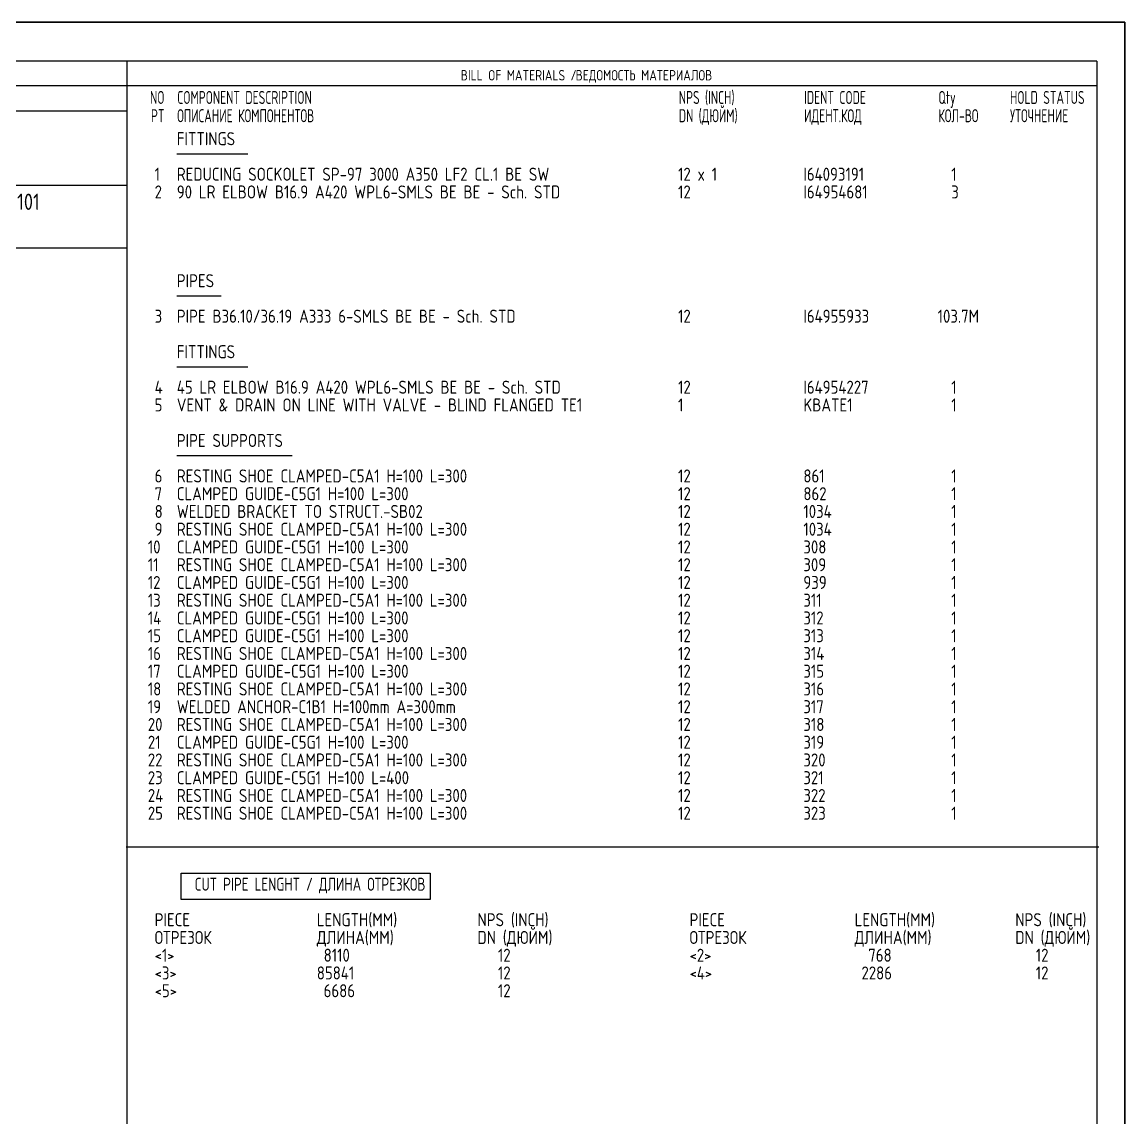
# Model space of a CAD drawing. Extents: x 0 to 594, y 0 to 420.
# Drawn here: x 382.8 to 594, y 210 to 420 of the extents above; entities that cross this region are included whole.
import ezdxf
from ezdxf.enums import TextEntityAlignment as Align

# ---------------------------------------------------------------- set-up
doc = ezdxf.new("R2010")
doc.units = 0
doc.header["$MEASUREMENT"] = 0
doc.linetypes.add('BORDER_2012_SLN$0$8001.Solid', pattern=[0])
for name, color, linetype in [('BORDER_2012_SLN$0$2', 7, 'Continuous'), ('BORDER_2012_SLN$0$GT_1', 7, 'Continuous'), ('GT_1', 7, 'Continuous')]:
    doc.layers.add(name, color=color, linetype=linetype)
for name, color, linetype, lineweight in [('BORDER_2012_SLN$0$BG_Level_1', 7, 'BORDER_2012_SLN$0$8001.Solid', 25), ('BORDER_2012_SLN$0$Level_1', 7, 'BORDER_2012_SLN$0$8001.Solid', 25), ('BORDER_2012_SLN$0$Level_18', 7, 'BORDER_2012_SLN$0$8001.Solid', 25)]:
    doc.layers.add(name, color=color, linetype=linetype, lineweight=lineweight)
doc.styles.add('BORDER_2012_SLN$0$GOST type A', font='GOST type A')
doc.styles.add('BORDER_2012_SLN$0$HTX1', font='')
doc.styles.add('HTX1', font='')
doc.styles.get('BORDER_2012_SLN$0$HTX1').set_extended_font_data('GOST type A')
doc.styles.get('HTX1').set_extended_font_data('GOST type A')

# ---------------------------------------------------------------- blocks, each defined once
blk = doc.blocks.new('BORDER_2012_SLN')
at = {"layer": 'BORDER_2012_SLN$0$2'}
blk.add_line((162.42, 407.85), (588.6, 407.85), dxfattribs=at)
at = {"layer": 'BORDER_2012_SLN$0$Level_1', "color": 7, "lineweight": -3}
for p, q in [((588.6, 412.5), (25.4, 412.5)), ((402.9, 7.5), (402.9, 412.5)), ((588.6, 412.5), (588.6, 7.5)), ((402.75, 402.9), (188.39, 402.9)), ((402.9, 388.7), (162.37, 388.68)), ((402.9, 376.7), (25.4, 376.7))]:
    blk.add_line(p, q, dxfattribs=at)
at = {"layer": 'BORDER_2012_SLN$0$Level_18', "color": 7, "lineweight": -3, "flags": 128}
blk.add_lwpolyline([(0, 0), (0, 420), (594, 420), (594, 0)], close=True, dxfattribs=at)
at = {"layer": 'BORDER_2012_SLN$0$BG_Level_1', "color": 7, "style": 'BORDER_2012_SLN$0$GOST type A'}
for s, p in [('BILL OF MATERIALS / ', (466.8, 408.8)), ('ВЕДОМОСТЬ МАТЕРИАЛОВ', (488.8, 408.8))]:
    blk.add_text(s, height=2, dxfattribs=at).set_placement(p)
at = {"layer": 'BORDER_2012_SLN$0$GT_1', "style": 'BORDER_2012_SLN$0$HTX1', "width": 0.8}
for s, p in [('NO', (410.06, 404.3)), ('PT', (410.06, 400.8))]:
    blk.add_text(s, height=2.5, dxfattribs=at).set_placement(p, align=Align.RIGHT)
for s, p in [('COMPONENT DESCRIPTION', (412.5, 404.3)), ('NPS (INCH)', (508.56, 404.3)), ('IDENT CODE', (532.56, 404.3)), ('Qty', (558.27, 404.3)), ('HOLD STATUS', (571.99, 404.3)), ('DN (ДЮЙМ)', (508.56, 400.8)), ('ОПИСАНИЕ КОМПОНЕНТОВ', (412.5, 400.8)), ('ИДЕНТ.КОД', (532.56, 400.8)), ('КОЛ-ВО', (558.27, 400.8)), ('УТОЧНЕНИЕ', (571.99, 400.8))]:
    blk.add_text(s, height=2.5, dxfattribs=at).set_placement(p)

msp = doc.modelspace()

# ---------------------------------------------------------------- linework, layer by layer
at = {"layer": 'GT_1', "flags": 128}
for points in [[(0, 0), (594, 0), (594, 420), (0, 420), (0, 0)], [(426.014, 394.704), (412.414, 394.704)], [(420.914, 367.493), (412.414, 367.493)], [(426.014, 353.888), (412.414, 353.888)], [(434.514, 336.881), (412.414, 336.881)], [(402.7, 261.94), (589, 261.94)], [(413.271, 256.895), (460.914, 256.895), (460.914, 251.847), (413.271, 251.847), (413.271, 256.895)]]:
    msp.add_lwpolyline(points, dxfattribs=at)

# ---------------------------------------------------------------- block references
at = {"linetype": 'Continuous'}
msp.add_blockref('BORDER_2012_SLN', (0, 0), dxfattribs=at)

# ---------------------------------------------------------------- texts
at = {"layer": 'GT_1', "style": 'HTX1'}
for s, height, width, p in [('FITTINGS', 2.5, 1.02, (412.414, 396.395)), ('  1', 2.5, 1.02, (405.557, 389.592)), ('REDUCING SOCKOLET SP-97 3000 A350 LF2 CL.1 BE SW', 2.5, 1.02, (412.414, 389.592)), ('12 x 1', 2.5, 1.02, (508.414, 389.592)), ('I64093191', 2.5, 1.02, (532.414, 389.592)), ('  1', 2.5, 1.02, (558.129, 389.592)), ('  2', 2.5, 1.02, (405.557, 386.19)), ('90 LR ELBOW B16.9 A420 WPL6-SMLS BE BE - Sch. STD', 2.5, 1.02, (412.414, 386.19)), ('12', 2.5, 1.02, (508.414, 386.19)), ('I64954681', 2.5, 1.02, (532.414, 386.19)), ('  3', 2.5, 1.02, (558.129, 386.19)), ('SLN-2725-8965-25-F-3101', 3.125, 1.02, (345, 384)), ('PIPES', 2.5, 1.02, (412.414, 369.184)), ('  3', 2.5, 1.02, (405.557, 362.381)), ('PIPE B36.10/36.19 A333 6-SMLS BE BE - Sch. STD', 2.5, 1.02, (412.414, 362.381)), ('12', 2.5, 1.02, (508.414, 362.381)), ('I64955933', 2.5, 1.02, (532.414, 362.381)), ('103.7M', 2.5, 1.02, (558.129, 362.381)), ('FITTINGS', 2.5, 1.02, (412.414, 355.578)), ('  4', 2.5, 1.02, (405.557, 348.776)), ('45 LR ELBOW B16.9 A420 WPL6-SMLS BE BE - Sch. STD', 2.5, 1.02, (412.414, 348.776)), ('12', 2.5, 1.02, (508.414, 348.776)), ('I64954227', 2.5, 1.02, (532.414, 348.776)), ('  1', 2.5, 1.02, (558.129, 348.776)), ('  5', 2.5, 1.02, (405.557, 345.374)), ('VENT & DRAIN ON LINE WITH VALVE - BLIND FLANGED TE1', 2.5, 1.02, (412.414, 345.374)), ('1', 2.5, 1.02, (508.414, 345.374)), ('KBATE1', 2.5, 1.02, (532.414, 345.374)), ('  1', 2.5, 1.02, (558.129, 345.374)), ('PIPE SUPPORTS', 2.5, 1.02, (412.414, 338.571)), ('  6', 2.5, 1.02, (405.557, 331.769)), ('RESTING SHOE CLAMPED-C5A1 H=100 L=300', 2.5, 1.02, (412.414, 331.769)), ('12', 2.5, 1.02, (508.414, 331.769)), ('861', 2.5, 1.02, (532.414, 331.769)), ('  1', 2.5, 1.02, (558.129, 331.769)), ('  7', 2.5, 1.02, (405.557, 328.367)), ('CLAMPED GUIDE-C5G1 H=100 L=300', 2.5, 1.02, (412.414, 328.367)), ('12', 2.5, 1.02, (508.414, 328.367)), ('862', 2.5, 1.02, (532.414, 328.367)), ('  1', 2.5, 1.02, (558.129, 328.367)), ('  8', 2.5, 1.02, (405.557, 324.966)), ('WELDED BRACKET TO STRUCT.-SB02', 2.5, 1.02, (412.414, 324.966)), ('12', 2.5, 1.02, (508.414, 324.966)), ('1034', 2.5, 1.02, (532.414, 324.966)), ('  1', 2.5, 1.02, (558.129, 324.966)), ('  9', 2.5, 1.02, (405.557, 321.565)), ('RESTING SHOE CLAMPED-C5A1 H=100 L=300', 2.5, 1.02, (412.414, 321.565)), ('12', 2.5, 1.02, (508.414, 321.565)), ('1034', 2.5, 1.02, (532.414, 321.565)), ('  1', 2.5, 1.02, (558.129, 321.565)), (' 10', 2.5, 1.02, (405.557, 318.163)), ('CLAMPED GUIDE-C5G1 H=100 L=300', 2.5, 1.02, (412.414, 318.163)), ('12', 2.5, 1.02, (508.414, 318.163)), ('308', 2.5, 1.02, (532.414, 318.163)), ('  1', 2.5, 1.02, (558.129, 318.163)), (' 11', 2.5, 1.02, (405.557, 314.762)), ('RESTING SHOE CLAMPED-C5A1 H=100 L=300', 2.5, 1.02, (412.414, 314.762)), ('12', 2.5, 1.02, (508.414, 314.762)), ('309', 2.5, 1.02, (532.414, 314.762)), ('  1', 2.5, 1.02, (558.129, 314.762)), (' 12', 2.5, 1.02, (405.557, 311.361)), ('CLAMPED GUIDE-C5G1 H=100 L=300', 2.5, 1.02, (412.414, 311.361)), ('12', 2.5, 1.02, (508.414, 311.361)), ('939', 2.5, 1.02, (532.414, 311.361)), ('  1', 2.5, 1.02, (558.129, 311.361)), (' 13', 2.5, 1.02, (405.557, 307.959)), ('RESTING SHOE CLAMPED-C5A1 H=100 L=300', 2.5, 1.02, (412.414, 307.959)), ('12', 2.5, 1.02, (508.414, 307.959)), ('311', 2.5, 1.02, (532.414, 307.959)), ('  1', 2.5, 1.02, (558.129, 307.959)), (' 14', 2.5, 1.02, (405.557, 304.558)), ('CLAMPED GUIDE-C5G1 H=100 L=300', 2.5, 1.02, (412.414, 304.558)), ('12', 2.5, 1.02, (508.414, 304.558)), ('312', 2.5, 1.02, (532.414, 304.558)), ('  1', 2.5, 1.02, (558.129, 304.558)), (' 15', 2.5, 1.02, (405.557, 301.156)), ('CLAMPED GUIDE-C5G1 H=100 L=300', 2.5, 1.02, (412.414, 301.156)), ('12', 2.5, 1.02, (508.414, 301.156)), ('313', 2.5, 1.02, (532.414, 301.156)), ('  1', 2.5, 1.02, (558.129, 301.156)), (' 16', 2.5, 1.02, (405.557, 297.755)), ('RESTING SHOE CLAMPED-C5A1 H=100 L=300', 2.5, 1.02, (412.414, 297.755)), ('12', 2.5, 1.02, (508.414, 297.755)), ('314', 2.5, 1.02, (532.414, 297.755)), ('  1', 2.5, 1.02, (558.129, 297.755)), (' 17', 2.5, 1.02, (405.557, 294.354)), ('CLAMPED GUIDE-C5G1 H=100 L=300', 2.5, 1.02, (412.414, 294.354)), ('12', 2.5, 1.02, (508.414, 294.354)), ('315', 2.5, 1.02, (532.414, 294.354)), ('  1', 2.5, 1.02, (558.129, 294.354)), (' 18', 2.5, 1.02, (405.557, 290.952)), ('RESTING SHOE CLAMPED-C5A1 H=100 L=300', 2.5, 1.02, (412.414, 290.952)), ('12', 2.5, 1.02, (508.414, 290.952)), ('316', 2.5, 1.02, (532.414, 290.952)), ('  1', 2.5, 1.02, (558.129, 290.952)), (' 19', 2.5, 1.02, (405.557, 287.551)), ('WELDED ANCHOR-C1B1 H=100mm A=300mm', 2.5, 1.02, (412.414, 287.551)), ('12', 2.5, 1.02, (508.414, 287.551)), ('317', 2.5, 1.02, (532.414, 287.551)), ('  1', 2.5, 1.02, (558.129, 287.551)), (' 20', 2.5, 1.02, (405.557, 284.15)), ('RESTING SHOE CLAMPED-C5A1 H=100 L=300', 2.5, 1.02, (412.414, 284.15)), ('12', 2.5, 1.02, (508.414, 284.15)), ('318', 2.5, 1.02, (532.414, 284.15)), ('  1', 2.5, 1.02, (558.129, 284.15)), (' 21', 2.5, 1.02, (405.557, 280.748)), ('CLAMPED GUIDE-C5G1 H=100 L=300', 2.5, 1.02, (412.414, 280.748)), ('12', 2.5, 1.02, (508.414, 280.748)), ('319', 2.5, 1.02, (532.414, 280.748)), ('  1', 2.5, 1.02, (558.129, 280.748)), (' 22', 2.5, 1.02, (405.557, 277.347)), ('RESTING SHOE CLAMPED-C5A1 H=100 L=300', 2.5, 1.02, (412.414, 277.347)), ('12', 2.5, 1.02, (508.414, 277.347)), ('320', 2.5, 1.02, (532.414, 277.347)), ('  1', 2.5, 1.02, (558.129, 277.347)), (' 23', 2.5, 1.02, (405.557, 273.946)), ('CLAMPED GUIDE-C5G1 H=100 L=400', 2.5, 1.02, (412.414, 273.946)), ('12', 2.5, 1.02, (508.414, 273.946)), ('321', 2.5, 1.02, (532.414, 273.946)), ('  1', 2.5, 1.02, (558.129, 273.946)), (' 24', 2.5, 1.02, (405.557, 270.544)), ('RESTING SHOE CLAMPED-C5A1 H=100 L=300', 2.5, 1.02, (412.414, 270.544)), ('12', 2.5, 1.02, (508.414, 270.544)), ('322', 2.5, 1.02, (532.414, 270.544)), ('  1', 2.5, 1.02, (558.129, 270.544)), (' 25', 2.5, 1.02, (405.557, 267.143)), ('RESTING SHOE CLAMPED-C5A1 H=100 L=300', 2.5, 1.02, (412.414, 267.143)), ('12', 2.5, 1.02, (508.414, 267.143)), ('323', 2.5, 1.02, (532.414, 267.143)), ('  1', 2.5, 1.02, (558.129, 267.143)), ('CUT PIPE LENGHT / ДЛИНА ОТРЕЗКОВ', 2.5, 0.9, (415.843, 253.537)), ('  PIECE', 2.5, 1.02, (405.557, 246.735)), ('    LENGTH(MM)', 2.5, 1.02, (434, 246.735)), ('NPS (INCH)', 2.5, 1.02, (470, 246.735)), ('  PIECE', 2.5, 1.02, (508, 246.735)), ('    LENGTH(MM)', 2.5, 1.02, (537, 246.735)), ('NPS (INCH)', 2.5, 1.02, (573, 246.735)), ('  ОТРЕЗОК', 2.5, 1.02, (405.557, 243.333)), ('    ДЛИНА(MM)', 2.5, 1.02, (434, 243.333)), ('DN (ДЮЙМ)', 2.5, 1.02, (470, 243.333)), ('  ОТРЕЗОК', 2.5, 1.02, (508, 243.333)), ('    ДЛИНА(MM)', 2.5, 1.02, (537, 243.333)), ('DN (ДЮЙМ)', 2.5, 1.02, (573, 243.333)), ('  <1>', 2.5, 1.02, (405.557, 239.932)), ('     8110', 2.5, 1.02, (434, 239.932)), ('   12', 2.5, 1.02, (470, 239.932)), ('  <2>', 2.5, 1.02, (508, 239.932)), ('      768', 2.5, 1.02, (537, 239.932)), ('   12', 2.5, 1.02, (573, 239.932)), ('  <3>', 2.5, 1.02, (405.557, 236.531)), ('    85841', 2.5, 1.02, (434, 236.531)), ('   12', 2.5, 1.02, (470, 236.531)), ('  <4>', 2.5, 1.02, (508, 236.531)), ('     2286', 2.5, 1.02, (537, 236.531)), ('   12', 2.5, 1.02, (573, 236.531)), ('  <5>', 2.5, 1.02, (405.557, 233.129)), ('     6686', 2.5, 1.02, (434, 233.129)), ('   12', 2.5, 1.02, (470, 233.129))]:
    msp.add_text(s, height=height, dxfattribs=dict(at, width=width)).set_placement(p)

doc.saveas('drawing.dxf')
